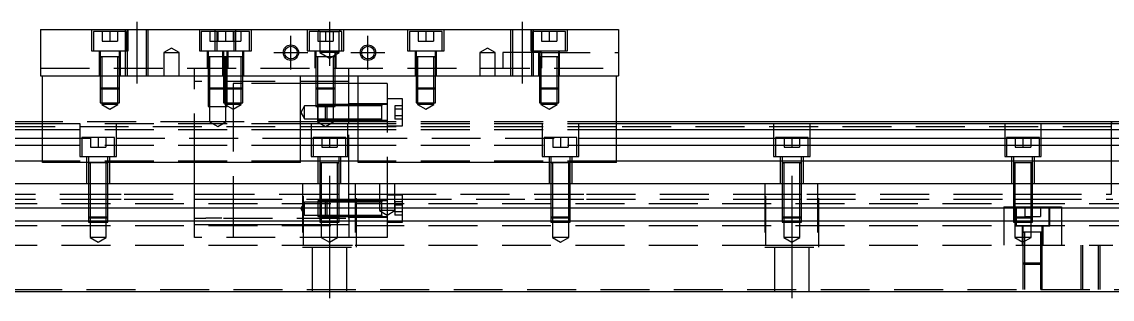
# Model space of a CAD drawing. Extents: x -20 to 741, y -273 to 102.
# Drawn here: x 180.2 to 463.1, y -234.8 to -162.8 of the extents above; entities that cross this region are included whole.
import ezdxf

# ---------------------------------------------------------------- set-up
doc = ezdxf.new("R2010")
doc.units = 0
doc.linetypes.add('CENTER', pattern=[50.8, 31.75, -6.35, 6.35, -6.35])
doc.linetypes.add('DASHED', pattern=[19.05, 12.7, -6.35])
doc.layers.get('0').update_dxf_attribs({"linetype": 'CONTINUOUS'})
doc.layers.add('CENTER', color=1, linetype='CENTER')

msp = doc.modelspace()

# ---------------------------------------------------------------- linework, layer by layer
at = {"color": 7, "linetype": 'CONTINUOUS'}
for p, q in [((185, -164.77), (185, -176.77)), ((185, -164.77), (335, -164.77)), ((335, -164.77), (335, -176.77)), ((185, -176.77), (335, -176.77)), ((185.5, -199.27), (185.5, -176.77)), ((252.5, -199.27), (252.5, -176.77)), ((265, -189.27), (265, -176.77)), ((267.5, -199.27), (267.5, -176.77)), ((334.5, -199.27), (334.5, -176.77)), ((267.5, -178.77), (265, -178.77)), ((185.5, -189.27), (0, -189.27)), ((185.5, -188.77), (28, -188.77)), ((267.5, -189.27), (252.5, -189.27)), ((463, -188.77), (334.5, -188.77)), ((520, -189.27), (334.5, -189.27)), ((463, -188.77), (462.995, -188.77)), ((463, -188.769994), (463, -189.27)), ((463, -188.770502), (463, -188.77)), ((472, -188.77), (463, -188.77)), ((463.005, -188.77), (463, -188.77)), ((463, -189.267168), (463, -188.770502)), ((185.5, -190.809608), (0, -190.809608)), ((267.5, -190.809608), (252.5, -190.809608)), ((520, -190.809608), (334.5, -190.809608)), ((0, -192.930392), (185.5, -192.930392)), ((185.5, -194.840532), (0, -194.840532)), ((252.5, -192.930392), (267.5, -192.930392)), ((267.5, -194.840532), (252.5, -194.840532)), ((334.5, -192.930392), (520, -192.930392)), ((520, -194.840532), (334.5, -194.840532)), ((185.5, -198.951934), (0, -198.951934)), ((252.5, -199.27), (185.5, -199.27)), ((267.5, -198.951934), (252.5, -198.951934)), ((334.5, -199.27), (267.5, -199.27)), ((520, -198.951934), (334.5, -198.951934)), ((0, -204.77), (520, -204.77)), ((273.6, -209.62), (273.6, -209.269994)), ((0, -211.07), (520, -211.07)), ((0, -214.47), (520, -214.47)), ((273.6, -213.270006), (273.6, -212.92)), ((0, -232.77), (520, -232.77))]:
    msp.add_line(p, q, dxfattribs=at)
at = {"color": 3, "linetype": 'DASHED'}
for p, q in [((198.25, -164.77), (198.25, -170.27)), ((207.25, -165.27), (198.75, -165.27)), ((198.75, -165.27), (198.75, -170.27)), ((201, -165.27), (201, -167.77)), ((203, -165.27), (203, -167.77)), ((205, -165.27), (205, -167.77)), ((207.000006, -164.77), (207.000006, -176.77)), ((207.25, -170.27), (207.25, -165.27)), ((207.5, -164.77), (207.5, -176.77)), ((207.75, -170.27), (207.75, -164.77)), ((212.5, -176.77), (212.5, -164.77)), ((212.999994, -176.77), (212.999994, -164.77)), ((226.25, -164.77), (226.25, -170.27)), ((230.75, -165.27), (226.75, -165.27)), ((226.75, -165.27), (226.75, -170.27)), ((229, -165.27), (229, -167.77)), ((230.25, -164.77), (230.25, -170.27)), ((239.25, -165.27), (230.75, -165.27)), ((230.75, -165.27), (230.75, -170.27)), ((231, -165.27), (231, -167.77)), ((233, -165.27), (233, -167.77)), ((235, -165.27), (235, -167.77)), ((235.25, -170.27), (235.25, -165.27)), ((235.75, -170.27), (235.75, -164.77)), ((237, -165.27), (237, -167.77)), ((239.25, -170.27), (239.25, -165.27)), ((239.75, -170.27), (239.75, -164.77)), ((254.25, -164.77), (254.25, -170.27)), ((263.25, -165.27), (254.75, -165.27)), ((254.75, -165.27), (254.75, -170.27)), ((257.5, -165.27), (257, -164.77)), ((257, -165.27), (257, -167.77)), ((257.5, -165.27), (257.5, -170.77)), ((257.5, -165.27), (262.5, -165.27)), ((259, -165.27), (259, -167.77)), ((261, -165.27), (261, -167.77)), ((262.5, -165.27), (263, -164.77)), ((262.5, -170.77), (262.5, -165.27)), ((263.25, -170.27), (263.25, -165.27)), ((263.75, -170.27), (263.75, -164.77)), ((280.25, -164.77), (280.25, -170.27)), ((289.25, -165.27), (280.75, -165.27)), ((280.75, -165.27), (280.75, -170.27)), ((283, -165.27), (283, -167.77)), ((285, -165.27), (285, -167.77)), ((287, -165.27), (287, -167.77)), ((289.25, -170.27), (289.25, -165.27)), ((289.75, -170.27), (289.75, -164.77)), ((307.000006, -164.77), (307.000006, -176.77)), ((307.5, -164.77), (307.5, -176.77)), ((312.25, -164.77), (312.25, -170.27)), ((312.5, -176.77), (312.5, -164.77)), ((321.25, -165.27), (312.75, -165.27)), ((312.75, -165.27), (312.75, -170.27)), ((312.999994, -176.77), (312.999994, -164.77)), ((315, -165.27), (315, -167.77)), ((317, -165.27), (317, -167.77)), ((319, -165.27), (319, -167.77)), ((321.25, -170.27), (321.25, -165.27)), ((321.75, -170.27), (321.75, -164.77)), ((201, -167.77), (203, -167.77)), ((203, -167.77), (205, -167.77)), ((219, -169.6153), (217, -170.77)), ((221, -170.77), (219, -169.6153)), ((229, -167.77), (231, -167.77)), ((231, -167.77), (233, -167.77)), ((233, -167.77), (235, -167.77)), ((235, -167.77), (237, -167.77)), ((257, -167.77), (259, -167.77)), ((259, -167.77), (261, -167.77)), ((283, -167.77), (285, -167.77)), ((285, -167.77), (287, -167.77)), ((301, -169.6153), (299, -170.77)), ((303, -170.77), (301, -169.6153)), ((315, -167.77), (317, -167.77)), ((317, -167.77), (319, -167.77)), ((198.25, -170.27), (207.75, -170.27)), ((200.25, -170.27), (200.25, -176.77)), ((200.5, -170.27), (200.5, -171.87)), ((200.5, -171.865), (200.5, -171.87)), ((200.5, -171.87), (200.757448, -171.87)), ((200.757468, -171.87), (200.5, -171.87)), ((200.5, -171.87), (200.5, -176.76998)), ((200.5, -171.87), (200.5, -171.875)), ((205.242552, -171.87), (200.757468, -171.87)), ((200.9, -171.87), (200.9, -176.76998)), ((205.1, -176.76998), (205.1, -171.87)), ((205.5, -171.87), (205.242552, -171.87)), ((205.242602, -171.87), (205.5, -171.87)), ((205.5, -171.87), (205.5, -170.27)), ((205.5, -171.87), (205.5, -171.865)), ((205.5, -176.76998), (205.5, -171.87)), ((205.5, -171.875), (205.5, -171.87)), ((205.75, -176.77), (205.75, -170.27)), ((217, -170.77), (219, -170.77)), ((217, -170.77), (217, -176.77)), ((219, -170.77), (221, -170.77)), ((221, -176.77), (221, -170.77)), ((226.25, -170.27), (230.25, -170.27)), ((228.25, -170.27), (228.25, -174.77)), ((228.5, -170.27), (228.5, -171.87)), ((228.5, -171.865), (228.5, -171.87)), ((228.5, -171.87), (228.757448, -171.87)), ((228.757468, -171.87), (228.5, -171.87)), ((228.5, -171.87), (228.5, -171.875)), ((228.5, -171.87), (228.5, -174.76998)), ((232.300194, -171.87), (228.757468, -171.87)), ((228.9, -171.87), (228.9, -174.76998)), ((230.25, -170.27), (239.75, -170.27)), ((232.25, -170.27), (232.25, -176.77)), ((232.5, -170.27), (232.5, -171.87)), ((232.5, -171.865), (232.5, -171.87)), ((232.757468, -171.87), (232.5, -171.87)), ((232.5, -171.87), (232.5, -171.875)), ((232.5, -171.87), (232.5, -176.76998)), ((237.242552, -171.87), (232.757468, -171.87)), ((232.9, -171.87), (232.9, -176.76998)), ((233.1, -174.76998), (233.1, -171.87)), ((233.5, -171.87), (233.5, -170.27)), ((233.5, -171.87), (233.5, -171.865)), ((233.5, -171.875), (233.5, -171.87)), ((233.5, -174.76998), (233.5, -171.87)), ((233.75, -174.77), (233.75, -170.27)), ((237.1, -176.76998), (237.1, -171.87)), ((237.5, -171.87), (237.242552, -171.87)), ((237.5, -171.87), (237.5, -170.27)), ((237.5, -171.87), (237.5, -171.865)), ((237.5, -171.875), (237.5, -171.87)), ((237.5, -176.76998), (237.5, -171.87)), ((237.75, -176.77), (237.75, -170.27)), ((254.25, -170.27), (263.75, -170.27)), ((256.25, -170.27), (256.25, -174.77)), ((256.5, -170.27), (256.5, -171.87)), ((256.5, -171.865), (256.5, -171.87)), ((256.757468, -171.87), (256.5, -171.87)), ((256.5, -171.87), (256.5, -171.875)), ((256.5, -171.87), (256.5, -174.76998)), ((261.242552, -171.87), (256.757468, -171.87)), ((256.9, -171.87), (256.9, -174.76998)), ((262.5, -170.77), (257.5, -170.77)), ((257.5, -170.77), (260, -172.213376)), ((260, -172.213376), (262.5, -170.77)), ((261.1, -174.76998), (261.1, -171.87)), ((261.5, -171.87), (261.242552, -171.87)), ((261.5, -171.87), (261.5, -170.27)), ((261.5, -171.87), (261.5, -171.865)), ((261.5, -171.875), (261.5, -171.87)), ((261.5, -174.76998), (261.5, -171.87)), ((261.75, -174.77), (261.75, -170.27)), ((280.25, -170.27), (289.75, -170.27)), ((282.25, -170.27), (282.25, -176.77)), ((282.5, -170.27), (282.5, -171.87)), ((282.5, -171.865), (282.5, -171.87)), ((282.5, -171.87), (282.757448, -171.87)), ((282.757468, -171.87), (282.5, -171.87)), ((282.5, -171.87), (282.5, -171.875)), ((282.5, -171.87), (282.5, -176.76998)), ((287.242552, -171.87), (282.757468, -171.87)), ((282.9, -171.87), (282.9, -176.76998)), ((287.1, -176.76998), (287.1, -171.87)), ((287.5, -171.87), (287.242552, -171.87)), ((287.242602, -171.87), (287.5, -171.87)), ((287.5, -171.87), (287.5, -170.27)), ((287.5, -171.87), (287.5, -171.865)), ((287.5, -171.875), (287.5, -171.87)), ((287.5, -176.76998), (287.5, -171.87)), ((287.75, -176.77), (287.75, -170.27)), ((299, -170.77), (301, -170.77)), ((299, -170.77), (299, -176.77)), ((301, -170.77), (303, -170.77)), ((303, -176.77), (303, -170.77)), ((305, -170.77), (305, -174.77)), ((315, -170.77), (305, -170.77)), ((312.25, -170.27), (321.75, -170.27)), ((314.25, -170.27), (314.25, -176.77)), ((314.5, -170.27), (314.5, -171.87)), ((314.5, -171.865), (314.5, -171.87)), ((314.5, -171.87), (314.757448, -171.87)), ((314.757468, -171.87), (314.5, -171.87)), ((314.5, -171.87), (314.5, -171.875)), ((314.5, -171.87), (314.5, -176.76998)), ((319.242552, -171.87), (314.757468, -171.87)), ((314.9, -171.87), (314.9, -176.76998)), ((315, -170.77), (335, -170.77)), ((315, -174.77), (315, -170.77)), ((315, -170.77), (315, -171.87)), ((315, -171.87), (315, -174.77)), ((319.1, -176.76998), (319.1, -171.87)), ((319.5, -171.87), (319.242552, -171.87)), ((319.242602, -171.87), (319.5, -171.87)), ((319.5, -171.87), (319.5, -170.27)), ((319.5, -171.87), (319.5, -171.865)), ((319.5, -171.875), (319.5, -171.87)), ((319.5, -176.76998), (319.5, -171.87)), ((319.75, -176.77), (319.75, -170.27)), ((185, -174.77), (335, -174.77)), ((225, -176.77), (225, -174.77)), ((228.5, -174.77), (228.5, -176.77)), ((228.500006, -174.77), (228.500006, -176.77)), ((228.9, -174.77), (228.9, -176.77)), ((233.1, -176.77), (233.1, -174.77)), ((233.499994, -176.77), (233.499994, -174.77)), ((233.5, -176.77), (233.5, -174.77)), ((256.5, -174.77), (256.5, -176.77)), ((256.500006, -174.77), (256.500006, -176.77)), ((256.9, -174.77), (256.9, -176.77)), ((261.1, -176.77), (261.1, -174.77)), ((261.499994, -176.77), (261.499994, -174.77)), ((261.5, -176.77), (261.5, -174.77)), ((265, -176.77), (265, -174.77)), ((200.5, -176.77), (200.5, -179.87)), ((200.500006, -176.77), (200.500006, -179.870006)), ((200.9, -176.77), (200.9, -180.27)), ((205.1, -180.27), (205.1, -176.77)), ((205.499994, -179.870006), (205.499994, -176.77)), ((205.5, -179.87), (205.5, -176.77)), ((225, -199.27), (225, -176.77)), ((265, -178.27), (225, -178.27)), ((228.5, -176.77), (228.5, -179.87)), ((228.500006, -176.77), (228.500006, -179.870006)), ((228.9, -176.77), (228.9, -180.27)), ((232.5, -176.77), (232.5, -179.87)), ((232.500006, -176.77), (232.500006, -179.870006)), ((232.9, -176.77), (232.9, -180.27)), ((233.1, -180.27), (233.1, -176.77)), ((233.499994, -179.870006), (233.499994, -176.77)), ((233.5, -179.87), (233.5, -176.77)), ((237.1, -180.27), (237.1, -176.77)), ((237.499994, -179.870006), (237.499994, -176.77)), ((237.5, -179.87), (237.5, -176.77)), ((256.5, -176.77), (256.5, -179.87)), ((256.500006, -176.77), (256.500006, -179.870006)), ((256.9, -176.77), (256.9, -180.27)), ((261.1, -180.27), (261.1, -176.77)), ((261.499994, -179.870006), (261.499994, -176.77)), ((261.5, -179.87), (261.5, -176.77)), ((282.5, -176.77), (282.5, -179.87)), ((282.500006, -176.77), (282.500006, -179.870006)), ((282.9, -176.77), (282.9, -180.27)), ((287.1, -180.27), (287.1, -176.77)), ((287.499994, -179.870006), (287.499994, -176.77)), ((287.5, -179.87), (287.5, -176.77)), ((314.5, -176.77), (314.5, -179.87)), ((314.500006, -176.77), (314.500006, -179.870006)), ((314.9, -176.77), (314.9, -180.27)), ((319.1, -180.27), (319.1, -176.77)), ((319.499994, -179.870006), (319.499994, -176.77)), ((319.5, -179.87), (319.5, -176.77)), ((200.5, -179.87), (205.5, -179.87)), ((200.5, -179.87), (200.9, -180.27)), ((200.500006, -179.87002), (200.500006, -183.77)), ((205.1, -180.27), (200.9, -180.27)), ((200.9, -180.27002), (200.9, -183.77)), ((205.1, -180.27), (205.5, -179.87)), ((205.1, -183.77), (205.1, -180.27002)), ((205.499994, -183.77), (205.499994, -179.87002)), ((228.5, -179.87), (232.5, -179.87)), ((228.5, -179.87), (228.9, -180.27)), ((228.500006, -179.87002), (228.500006, -184.77)), ((232.500006, -180.27), (228.9, -180.27)), ((228.9, -180.27002), (228.9, -184.77)), ((232.5, -179.87), (237.5, -179.87)), ((232.5, -179.87), (232.9, -180.27)), ((232.500006, -179.87002), (232.500006, -183.77)), ((232.9, -180.27), (232.500006, -180.27)), ((237.1, -180.27), (232.9, -180.27)), ((232.9, -180.27002), (232.9, -183.77)), ((233.1, -180.27), (233.5, -179.87)), ((233.1, -184.77), (233.1, -180.27002)), ((233.499994, -180.27), (233.499994, -179.87002)), ((233.499994, -183.77), (233.499994, -180.27)), ((235, -178.77), (235, -180.27)), ((237.1, -178.77), (235, -178.77)), ((235, -180.27), (235, -183.77)), ((237.5, -178.77), (237.1, -178.77)), ((237.1, -180.27), (237.5, -179.87)), ((237.1, -183.77), (237.1, -180.27002)), ((237.499994, -183.77), (237.499994, -179.87002)), ((252.5, -178.77), (237.5, -178.77)), ((256.5, -178.77), (252.5, -178.77)), ((256.9, -178.77), (256.5, -178.77)), ((256.5, -179.87), (261.5, -179.87)), ((256.5, -179.87), (256.9, -180.27)), ((256.500006, -179.87002), (256.500006, -184.77)), ((261.1, -178.77), (256.9, -178.77)), ((261.1, -180.27), (256.9, -180.27)), ((256.9, -180.27002), (256.9, -184.77)), ((261.5, -178.77), (261.1, -178.77)), ((261.1, -180.27), (261.5, -179.87)), ((261.1, -184.77), (261.1, -180.27002)), ((261.499994, -184.77), (261.499994, -179.87002)), ((265, -178.77), (261.5, -178.77)), ((275, -178.77), (267.5, -178.77)), ((275, -178.77), (275, -199.27)), ((282.5, -179.87), (287.5, -179.87)), ((282.5, -179.87), (282.9, -180.27)), ((282.500006, -179.87002), (282.500006, -183.77)), ((287.1, -180.27), (282.9, -180.27)), ((282.9, -180.27002), (282.9, -183.77)), ((287.1, -180.27), (287.5, -179.87)), ((287.1, -183.77), (287.1, -180.27002)), ((287.499994, -183.77), (287.499994, -179.87002)), ((314.5, -179.87), (319.5, -179.87)), ((314.5, -179.87), (314.9, -180.27)), ((314.500006, -179.87002), (314.500006, -183.77)), ((319.1, -180.27), (314.9, -180.27)), ((314.9, -180.27002), (314.9, -183.77)), ((319.1, -180.27), (319.5, -179.87)), ((319.1, -183.77), (319.1, -180.27002)), ((319.499994, -183.77), (319.499994, -179.87002)), ((200.500006, -183.77), (205.499994, -183.77)), ((200.9, -183.77), (200.9, -184.27)), ((205.1, -184.27), (205.1, -183.77)), ((232.500006, -183.77), (237.499994, -183.77)), ((232.9, -183.77), (232.9, -184.27)), ((233.499994, -184.77), (233.499994, -183.77)), ((235, -183.77), (235, -214.47)), ((237.1, -184.27), (237.1, -183.77)), ((279, -182.77), (275, -182.77)), ((279, -189.77), (279, -182.77)), ((282.500006, -183.77), (287.499994, -183.77)), ((282.9, -183.77), (282.9, -184.27)), ((287.1, -184.27), (287.1, -183.77)), ((314.500006, -183.77), (319.499994, -183.77)), ((314.9, -183.77), (314.9, -184.27)), ((319.1, -184.27), (319.1, -183.77)), ((205.1, -184.27), (200.9, -184.27)), ((200.9, -184.27), (203, -185.482436)), ((203, -185.482436), (205.1, -184.27)), ((228.500006, -184.77), (233.499994, -184.77)), ((228.9, -184.77), (228.9, -188.77)), ((237.1, -184.27), (232.9, -184.27)), ((232.9, -184.27), (235, -185.482436)), ((233.1, -188.77), (233.1, -184.77)), ((235, -185.482436), (237.1, -184.27)), ((253.5, -184.62), (252.547372, -186.27)), ((252.547372, -186.27), (253.5, -187.92)), ((253.5, -187.92), (253.5, -184.62)), ((257, -184.62), (253.5, -184.62)), ((256.500006, -184.77), (261.499994, -184.77)), ((256.9, -184.77), (256.9, -188.77)), ((257, -184.270006), (257, -188.269994)), ((259.34998, -184.270006), (257, -184.270006)), ((258.99998, -184.62), (257, -184.62)), ((259.35, -184.27), (259, -184.62)), ((259, -187.92), (259, -184.62)), ((265, -184.62), (259, -184.62)), ((259.35, -184.27), (259.35, -188.27)), ((265, -184.27), (259.35, -184.27)), ((265, -184.270006), (259.35, -184.270006)), ((261.1, -188.77), (261.1, -184.77)), ((275, -184.02), (265, -184.02)), ((267.5, -184.27), (265.00002, -184.27)), ((267.5, -184.62), (265.00002, -184.62)), ((273.605, -184.27), (267.5, -184.27)), ((273.6, -184.62), (267.5, -184.62)), ((275, -184.27), (273.595, -184.27)), ((273.6, -184.27), (273.6, -184.486668)), ((273.6, -188.27), (273.6, -184.27)), ((277, -184.53795), (277, -185.403974)), ((279, -184.53795), (277, -184.53795)), ((279, -185.403974), (277, -185.403974)), ((277, -185.403974), (277, -187.136026)), ((287.1, -184.27), (282.9, -184.27)), ((282.9, -184.27), (285, -185.482436)), ((285, -185.482436), (287.1, -184.27)), ((319.1, -184.27), (314.9, -184.27)), ((314.9, -184.27), (317, -185.482436)), ((317, -185.482436), (319.1, -184.27)), ((228.9, -188.77), (185.5, -188.77)), ((252.5, -189.27), (185.5, -189.27)), ((195.25, -189.27), (195.25, -197.77)), ((204.75, -197.77), (204.75, -189.27)), ((233.1, -188.77), (228.9, -188.77)), ((228.9, -188.77), (231, -189.982436)), ((231, -189.982436), (233.1, -188.77)), ((234.99998, -188.77), (233.1, -188.77)), ((256.9, -188.77), (235, -188.77)), ((256.9, -188.770002), (235, -188.770006)), ((253.5, -187.92), (257, -187.92)), ((255.25, -189.27), (255.25, -197.77)), ((261.1, -188.77), (256.9, -188.77)), ((256.9, -188.77), (259, -189.982436)), ((257, -187.92), (258.99998, -187.92)), ((257, -188.269994), (259.34998, -188.269994)), ((259, -187.92), (265, -187.92)), ((259, -187.92), (259.35, -188.27)), ((259, -189.982436), (261.1, -188.77)), ((259.35, -188.269994), (265, -188.269994)), ((259.35, -188.27), (265, -188.27)), ((265, -188.77), (261.1, -188.77)), ((265, -188.770006), (261.1, -188.770002)), ((264.75, -197.77), (264.75, -189.27)), ((265, -188.52), (275, -188.52)), ((267.5, -188.77), (265, -188.77)), ((267.5, -188.770006), (265, -188.770006)), ((265, -204.77), (265, -189.27)), ((265.00002, -187.92), (267.5, -187.92)), ((265.00002, -188.27), (267.5, -188.27)), ((267.5, -187.92), (273.6, -187.92)), ((267.5, -188.27), (273.605, -188.27)), ((275, -188.77), (267.5, -188.77)), ((275, -188.770006), (267.5, -188.770006)), ((334.5, -189.27), (267.5, -189.27)), ((273.595, -188.27), (275, -188.27)), ((334.5, -188.77), (275.00002, -188.77)), ((277, -187.136026), (277, -188.00205)), ((279, -187.136026), (277, -187.136026)), ((279, -188.00205), (277, -188.00205)), ((315.25, -189.27), (315.25, -197.77)), ((324.75, -197.77), (324.75, -189.27)), ((375.25, -189.27), (375.25, -197.77)), ((384.75, -197.77), (384.75, -189.27)), ((435.25, -189.27), (435.25, -197.77)), ((444.75, -197.77), (444.75, -189.27)), ((463, -198.970066), (463, -189.267168)), ((185.5, -190.02), (28, -190.02)), ((265, -190.02), (185.5, -190.02)), ((252.5, -190.809608), (185.5, -190.809608)), ((267.5, -190.02), (265, -190.02)), ((334.5, -190.02), (267.5, -190.02)), ((334.5, -190.809608), (267.5, -190.809608)), ((275, -189.77), (279, -189.77)), ((463, -190.02), (334.5, -190.02)), ((185.5, -192.930392), (252.5, -192.930392)), ((252.5, -194.840532), (185.5, -194.840532)), ((204.25, -192.77), (195.75, -192.77)), ((195.75, -192.77), (195.75, -197.77)), ((198, -192.77), (198, -195.27)), ((200, -192.77), (200, -195.27)), ((202, -192.77), (202, -195.27)), ((204.25, -197.77), (204.25, -192.77)), ((264.25, -192.77), (255.75, -192.77)), ((255.75, -192.77), (255.75, -197.77)), ((258, -192.77), (258, -195.27)), ((260, -192.77), (260, -195.27)), ((262, -192.77), (262, -195.27)), ((264.25, -197.77), (264.25, -192.77)), ((267.5, -192.930392), (334.5, -192.930392)), ((334.5, -194.840532), (267.5, -194.840532)), ((324.25, -192.77), (315.75, -192.77)), ((315.75, -192.77), (315.75, -197.77)), ((318, -192.77), (318, -195.27)), ((320, -192.77), (320, -195.27)), ((322, -192.77), (322, -195.27)), ((324.25, -197.77), (324.25, -192.77)), ((384.25, -192.77), (375.75, -192.77)), ((375.75, -192.77), (375.75, -197.77)), ((378, -192.77), (378, -195.27)), ((380, -192.77), (380, -195.27)), ((382, -192.77), (382, -195.27)), ((384.25, -197.77), (384.25, -192.77)), ((444.25, -192.77), (435.75, -192.77)), ((435.75, -192.77), (435.75, -197.77)), ((438, -192.77), (438, -195.27)), ((440, -192.77), (440, -195.27)), ((442, -192.77), (442, -195.27)), ((444.25, -197.77), (444.25, -192.77)), ((195.25, -197.77), (204.75, -197.77)), ((197, -197.77), (197, -204.77)), ((197.5, -197.77), (197.5, -199.37)), ((198, -195.27), (200, -195.27)), ((200, -195.27), (202, -195.27)), ((202.5, -199.37), (202.5, -197.77)), ((203, -204.77), (203, -197.77)), ((255.25, -197.77), (264.75, -197.77)), ((257, -197.77), (257, -204.77)), ((257.5, -197.77), (257.5, -199.37)), ((258, -195.27), (260, -195.27)), ((260, -195.27), (262, -195.27)), ((262.5, -199.37), (262.5, -197.77)), ((263, -204.77), (263, -197.77)), ((315.25, -197.77), (324.75, -197.77)), ((317, -197.77), (317, -204.77)), ((317.5, -197.77), (317.5, -199.37)), ((318, -195.27), (320, -195.27)), ((320, -195.27), (322, -195.27)), ((322.5, -199.37), (322.5, -197.77)), ((323, -204.77), (323, -197.77)), ((375.25, -197.77), (384.75, -197.77)), ((377, -197.77), (377, -204.77)), ((377.5, -197.77), (377.5, -199.37)), ((378, -195.27), (380, -195.27)), ((380, -195.27), (382, -195.27)), ((382.5, -199.37), (382.5, -197.77)), ((383, -204.77), (383, -197.77)), ((435.25, -197.77), (444.75, -197.77)), ((437, -197.77), (437, -204.77)), ((437.5, -197.77), (437.5, -199.37)), ((438, -195.27), (440, -195.27)), ((440, -195.27), (442, -195.27)), ((442.5, -199.37), (442.5, -197.77)), ((443, -204.77), (443, -197.77)), ((252.5, -198.951934), (185.5, -198.951934)), ((197.5, -199.365), (197.5, -199.37)), ((197.5, -199.37), (197.757448, -199.37)), ((197.757468, -199.37), (197.5, -199.37)), ((197.5, -199.37), (197.5, -199.375)), ((197.5, -199.37), (197.5, -204.76998)), ((202.242552, -199.37), (197.757468, -199.37)), ((197.9, -199.37), (197.9, -204.76998)), ((202.1, -204.76998), (202.1, -199.37)), ((202.5, -199.37), (202.242552, -199.37)), ((202.242602, -199.37), (202.5, -199.37)), ((202.5, -199.37), (202.5, -199.365)), ((202.5, -199.375), (202.5, -199.37)), ((202.5, -204.76998), (202.5, -199.37)), ((225, -204.77), (225, -199.27)), ((257.5, -199.365), (257.5, -199.37)), ((257.5, -199.37), (257.757448, -199.37)), ((257.757468, -199.37), (257.5, -199.37)), ((257.5, -199.37), (257.5, -199.375)), ((257.5, -199.37), (257.5, -204.76998)), ((262.242552, -199.37), (257.757468, -199.37)), ((257.9, -199.37), (257.9, -204.76998)), ((262.1, -204.76998), (262.1, -199.37)), ((262.5, -199.37), (262.242552, -199.37)), ((262.242602, -199.37), (262.5, -199.37)), ((262.5, -199.37), (262.5, -199.365)), ((262.5, -199.375), (262.5, -199.37)), ((262.5, -204.76998), (262.5, -199.37)), ((334.5, -198.951934), (267.5, -198.951934)), ((275, -199.27), (275, -204.77)), ((317.5, -199.365), (317.5, -199.37)), ((317.5, -199.37), (317.757448, -199.37)), ((317.757468, -199.37), (317.5, -199.37)), ((317.5, -199.37), (317.5, -199.375)), ((317.5, -199.37), (317.5, -204.76998)), ((322.242552, -199.37), (317.757468, -199.37)), ((317.9, -199.37), (317.9, -204.76998)), ((322.1, -204.76998), (322.1, -199.37)), ((322.5, -199.37), (322.242552, -199.37)), ((322.242602, -199.37), (322.5, -199.37)), ((322.5, -199.37), (322.5, -199.365)), ((322.5, -199.375), (322.5, -199.37)), ((322.5, -204.76998), (322.5, -199.37)), ((377.5, -199.365), (377.5, -199.37)), ((377.5, -199.37), (377.757448, -199.37)), ((377.757468, -199.37), (377.5, -199.37)), ((377.5, -199.37), (377.5, -199.375)), ((377.5, -199.37), (377.5, -204.76998)), ((382.242552, -199.37), (377.757468, -199.37)), ((377.9, -199.37), (377.9, -204.76998)), ((382.1, -204.76998), (382.1, -199.37)), ((382.5, -199.37), (382.242552, -199.37)), ((382.242602, -199.37), (382.5, -199.37)), ((382.5, -199.37), (382.5, -199.365)), ((382.5, -199.375), (382.5, -199.37)), ((382.5, -204.76998), (382.5, -199.37)), ((437.5, -199.365), (437.5, -199.37)), ((437.757468, -199.37), (437.5, -199.37)), ((437.5, -199.37), (437.5, -204.76998)), ((437.5, -199.37), (437.5, -199.375)), ((442.242552, -199.37), (437.757468, -199.37)), ((437.9, -199.37), (437.9, -204.76998)), ((442.1, -204.76998), (442.1, -199.37)), ((442.5, -199.37), (442.242552, -199.37)), ((442.5, -199.37), (442.5, -199.365)), ((442.5, -204.76998), (442.5, -199.37)), ((442.5, -199.375), (442.5, -199.37)), ((463, -207.52), (463, -198.970066)), ((197.5, -204.77), (197.5, -211.07)), ((197.500006, -204.77), (197.500006, -211.07)), ((197.9, -204.77), (197.9, -211.07)), ((202.1, -211.07), (202.1, -204.77)), ((202.499994, -211.07), (202.499994, -204.77)), ((202.5, -211.07), (202.5, -204.77)), ((225, -211.07), (225, -204.77)), ((253, -204.77), (253, -221.27)), ((253.291796, -220.77), (253.291796, -204.77)), ((257.5, -204.77), (257.5, -211.07)), ((257.500006, -204.77), (257.500006, -211.07)), ((257.9, -204.77), (257.9, -211.07)), ((262.1, -211.07), (262.1, -204.77)), ((262.499994, -211.07), (262.499994, -204.77)), ((262.5, -211.07), (262.5, -204.77)), ((265, -211.07), (265, -204.77)), ((266.708204, -204.77), (266.708204, -220.77)), ((267, -221.27), (267, -204.77)), ((273, -204.77), (273, -211.77)), ((275, -204.77), (275, -211.07)), ((277, -211.77), (277, -204.77)), ((317.5, -204.77), (317.5, -211.07)), ((317.500006, -204.77), (317.500006, -211.07)), ((317.9, -204.77), (317.9, -211.07)), ((322.1, -211.07), (322.1, -204.77)), ((322.499994, -211.07), (322.499994, -204.77)), ((322.5, -211.07), (322.5, -204.77)), ((373, -204.77), (373, -221.27)), ((373.291796, -220.77), (373.291796, -204.77)), ((377.5, -204.77), (377.5, -211.07)), ((377.500006, -204.77), (377.500006, -211.07)), ((377.9, -204.77), (377.9, -211.07)), ((382.1, -211.07), (382.1, -204.77)), ((382.499994, -211.07), (382.499994, -204.77)), ((382.5, -211.07), (382.5, -204.77)), ((386.708204, -204.77), (386.708204, -220.77)), ((387, -221.27), (387, -204.77)), ((437.5, -204.77), (437.5, -211.07)), ((437.500006, -204.77), (437.500006, -211.07)), ((437.9, -204.77), (437.9, -211.07)), ((442.1, -211.07), (442.1, -204.77)), ((442.499994, -211.07), (442.499994, -204.77)), ((442.5, -211.07), (442.5, -204.77)), ((56.708204, -207.52), (193.291796, -207.52)), ((56.708204, -208.77), (193.291796, -208.77)), ((193.291796, -207.52), (206.708204, -207.52)), ((193.291796, -208.77), (206.708204, -208.77)), ((197.5, -207.52), (197.9, -207.52)), ((197.5, -208.77), (197.9, -208.77)), ((197.9, -207.52), (202.1, -207.52)), ((197.9, -208.77), (202.1, -208.77)), ((202.1, -207.52), (202.5, -207.52)), ((202.1, -208.77), (202.5, -208.77)), ((206.708204, -207.52), (225, -207.52)), ((206.708204, -208.77), (225, -208.77)), ((225, -207.52), (227.5, -207.52)), ((225, -208.77), (227.5, -208.77)), ((227.5, -207.52), (227.9, -207.52)), ((227.5, -208.77), (227.9, -208.77)), ((227.9, -207.52), (265, -207.52)), ((227.9, -208.77), (234.99998, -208.77)), ((235, -208.769994), (265, -208.769994)), ((235, -208.77), (265, -208.77)), ((257, -209.270006), (257, -213.269994)), ((259.34998, -209.270006), (257, -209.270006)), ((257.5, -207.52), (257.9, -207.52)), ((257.5, -208.77), (257.9, -208.77)), ((257.9, -207.52), (262.1, -207.52)), ((257.9, -208.77), (262.1, -208.77)), ((259.35, -209.27), (259, -209.62)), ((259.35, -209.27), (259.35, -213.27)), ((265, -209.27), (259.35, -209.27)), ((265, -209.270006), (259.35, -209.270006)), ((262.1, -207.52), (262.5, -207.52)), ((262.1, -208.77), (262.5, -208.77)), ((265, -207.52), (275, -207.52)), ((265, -208.769994), (275, -208.769994)), ((265, -208.77), (275, -208.77)), ((275, -209.02), (265, -209.02)), ((273.605, -209.27), (265.00002, -209.27)), ((275, -209.27), (273.595, -209.27)), ((273.6, -209.27), (273.6, -209.486668)), ((273.6, -209.486708), (273.6, -209.27)), ((273.6, -209.27), (273.6, -209.486668)), ((273.6, -209.486708), (273.6, -209.27)), ((275, -207.52), (313.291796, -207.52)), ((279, -207.77), (275, -207.77)), ((275.00002, -208.77), (279, -208.77)), ((279, -211.07), (279, -207.77)), ((279, -208.77), (313.291796, -208.77)), ((313.291796, -207.52), (326.708204, -207.52)), ((313.291796, -208.77), (326.708204, -208.77)), ((317.5, -207.52), (317.9, -207.52)), ((317.5, -208.77), (317.9, -208.77)), ((317.9, -207.52), (322.1, -207.52)), ((317.9, -208.77), (322.1, -208.77)), ((322.1, -207.52), (322.5, -207.52)), ((322.1, -208.77), (322.5, -208.77)), ((326.708204, -207.52), (437.5, -207.52)), ((326.708204, -208.77), (437.5, -208.77)), ((377.5, -207.52), (377.9, -207.52)), ((377.5, -208.77), (377.9, -208.77)), ((377.9, -207.52), (382.1, -207.52)), ((377.9, -208.77), (382.1, -208.77)), ((382.1, -207.52), (382.5, -207.52)), ((382.1, -208.77), (382.5, -208.77)), ((437.5, -207.52), (437.9, -207.52)), ((437.5, -208.77), (437.9, -208.77)), ((437.9, -207.52), (442.1, -207.52)), ((437.9, -208.77), (442.1, -208.77)), ((442.1, -207.52), (442.5, -207.52)), ((442.1, -208.77), (442.5, -208.77)), ((442.5, -207.52), (463, -207.52)), ((442.5, -208.77), (463.005, -208.77)), ((462.995, -208.77), (463.291796, -208.77)), ((0, -209.92), (520, -209.92)), ((197.5, -211.07), (197.5, -213.37)), ((197.500006, -211.07), (197.500006, -213.370006)), ((197.9, -211.07), (197.9, -213.77)), ((202.1, -213.77), (202.1, -211.07)), ((202.499994, -213.370006), (202.499994, -211.07)), ((202.5, -213.37), (202.5, -211.07)), ((225, -213.77), (225, -211.07)), ((253.5, -209.62), (252.547372, -211.27)), ((252.547372, -211.27), (253.5, -212.92)), ((253.5, -212.92), (253.5, -209.62)), ((257, -209.62), (253.5, -209.62)), ((258.99998, -209.62), (257, -209.62)), ((257.5, -211.07), (257.5, -213.37)), ((257.500006, -211.07), (257.500006, -213.370006)), ((257.9, -211.07), (257.9, -213.77)), ((259, -212.92), (259, -209.62)), ((265, -209.62), (259, -209.62)), ((262.1, -213.77), (262.1, -211.07)), ((262.499994, -213.370006), (262.499994, -211.07)), ((262.5, -213.37), (262.5, -211.07)), ((265, -213.77), (265, -211.07)), ((273.6, -209.62), (265.00002, -209.62)), ((277, -211.77), (273, -211.77)), ((273, -211.77), (275, -212.9247)), ((273.6, -211.06999), (273.6, -209.486708)), ((273.6, -213.053332), (273.6, -211.06999)), ((275, -211.07), (275, -214.47)), ((275, -212.9247), (277, -211.77)), ((277, -209.53795), (277, -210.403974)), ((279, -209.53795), (277, -209.53795)), ((279, -210.403974), (277, -210.403974)), ((277, -210.403974), (277, -212.136026)), ((279, -212.136026), (277, -212.136026)), ((277, -212.136026), (277, -213.00205)), ((279, -214.47), (279, -211.07)), ((317.5, -211.07), (317.5, -213.37)), ((317.500006, -211.07), (317.500006, -213.370006)), ((317.9, -211.07), (317.9, -213.77)), ((322.1, -213.77), (322.1, -211.07)), ((322.499994, -213.370006), (322.499994, -211.07)), ((322.5, -213.37), (322.5, -211.07)), ((377.5, -211.07), (377.5, -213.37)), ((377.500006, -211.07), (377.500006, -213.370006)), ((377.9, -211.07), (377.9, -213.77)), ((382.1, -213.77), (382.1, -211.07)), ((382.499994, -213.370006), (382.499994, -211.07)), ((382.5, -213.37), (382.5, -211.07)), ((435, -210.77), (437.5, -210.77)), ((435, -210.77), (435, -211.07)), ((435, -211.07), (435, -214.47)), ((437.5, -210.77), (437.9, -210.77)), ((437.5, -211.07), (437.5, -213.37)), ((437.500006, -211.07), (437.500006, -213.370006)), ((437.9, -210.77), (442.1, -210.77)), ((437.9, -211.07), (437.9, -213.77)), ((438, -210.77), (438, -215.77)), ((438.25, -210.77), (438.25, -211.07)), ((438.25, -211.07), (438.25, -213.77)), ((440.5, -210.77), (440.5, -213.27)), ((442.1, -210.77), (442.5, -210.77)), ((442.1, -213.77), (442.1, -211.07)), ((442.499994, -213.370006), (442.499994, -211.07)), ((442.5, -210.77), (450, -210.77)), ((442.5, -213.37), (442.5, -211.07)), ((444.5, -210.77), (444.5, -213.27)), ((446.75, -211.07), (446.75, -210.77)), ((446.75, -214.47), (446.75, -211.07)), ((447, -215.77), (447, -210.77)), ((450, -210.77), (450, -211.07)), ((450, -211.07), (450, -214.47)), ((197.5, -213.37), (202.5, -213.37)), ((197.5, -213.37), (197.9, -213.77)), ((197.500006, -213.37002), (197.500006, -214.47)), ((197.500006, -214.47), (197.500006, -214.77)), ((197.500006, -214.77), (202.499994, -214.77)), ((202.1, -213.77), (197.9, -213.77)), ((197.9, -213.77002), (197.9, -214.77)), ((197.9, -214.77), (197.9, -218.77)), ((202.1, -213.77), (202.5, -213.37)), ((202.1, -214.77), (202.1, -213.77002)), ((202.1, -218.77), (202.1, -214.77)), ((202.499994, -214.47), (202.499994, -213.37002)), ((202.499994, -214.77), (202.499994, -214.47)), ((225, -213.77), (227.500006, -213.77)), ((225, -214.47), (225, -213.77)), ((225, -218.77), (225, -214.47)), ((227.500006, -213.77), (227.9, -213.77)), ((232.1, -213.77), (227.9, -213.77)), ((232.499994, -213.77), (265, -213.77)), ((235, -214.47), (235, -218.77)), ((253.5, -212.92), (257, -212.92)), ((257, -212.92), (258.99998, -212.92)), ((257, -213.269994), (259.34998, -213.269994)), ((257.5, -213.37), (262.5, -213.37)), ((257.5, -213.37), (257.9, -213.77)), ((257.500006, -213.37002), (257.500006, -214.47)), ((257.500006, -214.47), (257.500006, -214.77)), ((257.500006, -214.77), (262.499994, -214.77)), ((262.1, -213.77), (257.9, -213.77)), ((257.9, -213.77002), (257.9, -214.77)), ((257.9, -214.77), (257.9, -218.77)), ((259, -212.92), (265, -212.92)), ((259, -212.92), (259.35, -213.27)), ((259.35, -213.269994), (265, -213.269994)), ((259.35, -213.27), (265, -213.27)), ((262.1, -213.77), (262.5, -213.37)), ((262.1, -214.77), (262.1, -213.77002)), ((262.1, -218.77), (262.1, -214.77)), ((262.499994, -214.47), (262.499994, -213.37002)), ((262.499994, -214.77), (262.499994, -214.47)), ((265, -213.52), (275, -213.52)), ((265, -213.77), (265, -214.47)), ((265, -214.47), (265, -218.77)), ((265.00002, -212.92), (273.6, -212.92)), ((265.00002, -213.27), (273.6, -213.27)), ((273.595, -213.27), (273.6, -213.27)), ((273.6, -213.053292), (273.6, -213.27)), ((273.6, -213.27), (273.6, -213.053332)), ((273.6, -213.27), (273.605, -213.27)), ((273.6, -213.27), (275, -213.27)), ((275, -214.47), (275, -218.77)), ((275, -214.77), (279, -214.77)), ((279, -213.00205), (277, -213.00205)), ((279, -214.77), (279, -214.47)), ((317.5, -213.37), (322.5, -213.37)), ((317.5, -213.37), (317.9, -213.77)), ((317.500006, -213.37002), (317.500006, -214.47)), ((317.500006, -214.47), (317.500006, -214.77)), ((317.500006, -214.77), (322.499994, -214.77)), ((322.1, -213.77), (317.9, -213.77)), ((317.9, -213.77002), (317.9, -214.77)), ((317.9, -214.77), (317.9, -218.77)), ((322.1, -213.77), (322.5, -213.37)), ((322.1, -214.77), (322.1, -213.77002)), ((322.1, -218.77), (322.1, -214.77)), ((322.499994, -214.47), (322.499994, -213.37002)), ((322.499994, -214.77), (322.499994, -214.47)), ((377.5, -213.37), (382.5, -213.37)), ((377.5, -213.37), (377.9, -213.77)), ((377.500006, -213.37002), (377.500006, -214.47)), ((377.500006, -214.47), (377.500006, -214.77)), ((377.500006, -214.77), (382.499994, -214.77)), ((382.1, -213.77), (377.9, -213.77)), ((377.9, -213.77002), (377.9, -214.77)), ((377.9, -214.77), (377.9, -218.77)), ((382.1, -213.77), (382.5, -213.37)), ((382.1, -214.77), (382.1, -213.77002)), ((382.1, -218.77), (382.1, -214.77)), ((382.499994, -214.47), (382.499994, -213.37002)), ((382.499994, -214.77), (382.499994, -214.47)), ((435, -214.47), (435, -220.77)), ((437.5, -213.37), (442.5, -213.37)), ((437.5, -213.37), (437.9, -213.77)), ((437.500006, -213.37002), (437.500006, -214.47)), ((437.500006, -214.47), (437.500006, -214.77)), ((437.500006, -214.77), (442.499994, -214.77)), ((442.1, -213.77), (437.9, -213.77)), ((437.9, -213.77002), (437.9, -214.77)), ((437.9, -214.77), (437.9, -218.77)), ((438.25, -213.77), (438.25, -214.47)), ((438.25, -214.47), (438.25, -214.77)), ((438.25, -214.77), (438.25, -215.77)), ((440.5, -213.27), (442.5, -213.27)), ((442.1, -213.77), (442.5, -213.37)), ((442.1, -214.77), (442.1, -213.77002)), ((442.1, -218.77), (442.1, -214.77)), ((442.499994, -214.47), (442.499994, -213.37002)), ((442.499994, -214.77), (442.499994, -214.47)), ((442.5, -213.27), (444.5, -213.27)), ((446.75, -215.77), (446.75, -214.47)), ((450, -214.47), (450, -220.77)), ((0, -215.62), (520, -215.62)), ((225, -215.39077), (265, -215.39077)), ((225, -215.39077), (235, -215.39077)), ((235, -215.39077), (265, -215.39077)), ((438, -215.77), (447, -215.77)), ((439.75, -215.77), (439.75, -220.77)), ((440, -215.77), (440, -217.37)), ((440, -217.365), (440, -217.37)), ((440, -217.37), (440.257448, -217.37)), ((440.257468, -217.37), (440, -217.37)), ((440, -217.37), (440, -220.76998)), ((440, -217.37), (440, -217.375)), ((444.742552, -217.37), (440.257468, -217.37)), ((440.4, -217.37), (440.4, -220.76998)), ((444.6, -220.76998), (444.6, -217.37)), ((445, -217.37), (444.742552, -217.37)), ((444.742602, -217.37), (445, -217.37)), ((445, -217.37), (445, -215.77)), ((445, -217.37), (445, -217.365)), ((445, -220.76998), (445, -217.37)), ((445, -217.375), (445, -217.37)), ((445.25, -220.77), (445.25, -215.77)), ((202.1, -218.77), (197.9, -218.77)), ((197.9, -218.77), (200, -219.982436)), ((200, -219.982436), (202.1, -218.77)), ((265, -218.77), (225, -218.77)), ((262.1, -218.77), (257.9, -218.77)), ((257.9, -218.77), (260, -219.982436)), ((260, -219.982436), (262.1, -218.77)), ((275, -218.77), (265, -218.77)), ((322.1, -218.77), (317.9, -218.77)), ((317.9, -218.77), (320, -219.982436)), ((320, -219.982436), (322.1, -218.77)), ((382.1, -218.77), (377.9, -218.77)), ((377.9, -218.77), (380, -219.982436)), ((380, -219.982436), (382.1, -218.77)), ((442.1, -218.77), (437.9, -218.77)), ((437.9, -218.77), (440, -219.982436)), ((440, -219.982436), (442.1, -218.77)), ((0, -220.77), (463.291796, -220.77)), ((253, -221.27), (267, -221.27)), ((253.291796, -220.77), (266.708204, -220.77)), ((255.5, -221.27), (255.5, -232.77)), ((264.5, -232.77), (264.5, -221.27)), ((373, -221.27), (387, -221.27)), ((373.291796, -220.77), (386.708204, -220.77)), ((375.5, -221.27), (375.5, -232.77)), ((384.5, -232.77), (384.5, -221.27)), ((440, -220.77), (440, -225.37)), ((440.000006, -220.77), (440.000006, -225.370006)), ((440.4, -220.77), (440.4, -225.77)), ((444.6, -225.77), (444.6, -220.77)), ((444.999994, -225.370006), (444.999994, -220.77)), ((445, -225.37), (445, -220.77)), ((455.000006, -220.77), (455.000006, -232.27)), ((455.4, -220.77), (455.4, -232.27)), ((459.6, -232.27), (459.6, -220.77)), ((459.999994, -232.27), (459.999994, -220.77)), ((440, -225.37), (445, -225.37)), ((440, -225.37), (440.4, -225.77)), ((440.000006, -225.37002), (440.000006, -232.27)), ((444.6, -225.77), (440.4, -225.77)), ((440.4, -225.77002), (440.4, -232.27)), ((444.6, -225.77), (445, -225.37)), ((444.6, -232.27), (444.6, -225.77002)), ((444.999994, -232.27), (444.999994, -225.37002)), ((6.499992, -232.27), (520, -232.27))]:
    msp.add_line(p, q, dxfattribs=at)
at = {"color": 3, "linetype": 'CONTINUOUS'}
for centre in [(250, -170.77), (270, -170.77)]:
    msp.add_circle(centre, 2, dxfattribs=at)
at = {"color": 7, "linetype": 'CONTINUOUS'}
for centre in [(250, -170.77), (270, -170.77)]:
    msp.add_circle(centre, 1.65, dxfattribs=at)
at = {"layer": 'CENTER', "color": 1, "linetype": 'CENTER'}
for p, q in [((210, -162.77), (210, -178.77)), ((260, -162.77), (260, -174.213376)), ((310, -162.77), (310, -178.77)), ((250, -175.17), (250, -166.37)), ((270, -175.17), (270, -166.37)), ((245.6, -170.77), (254.4, -170.77)), ((265.6, -170.77), (274.4, -170.77)), ((260, -202.77), (260, -234.77)), ((380, -202.77), (380, -234.77))]:
    msp.add_line(p, q, dxfattribs=at)

doc.saveas('drawing.dxf')
